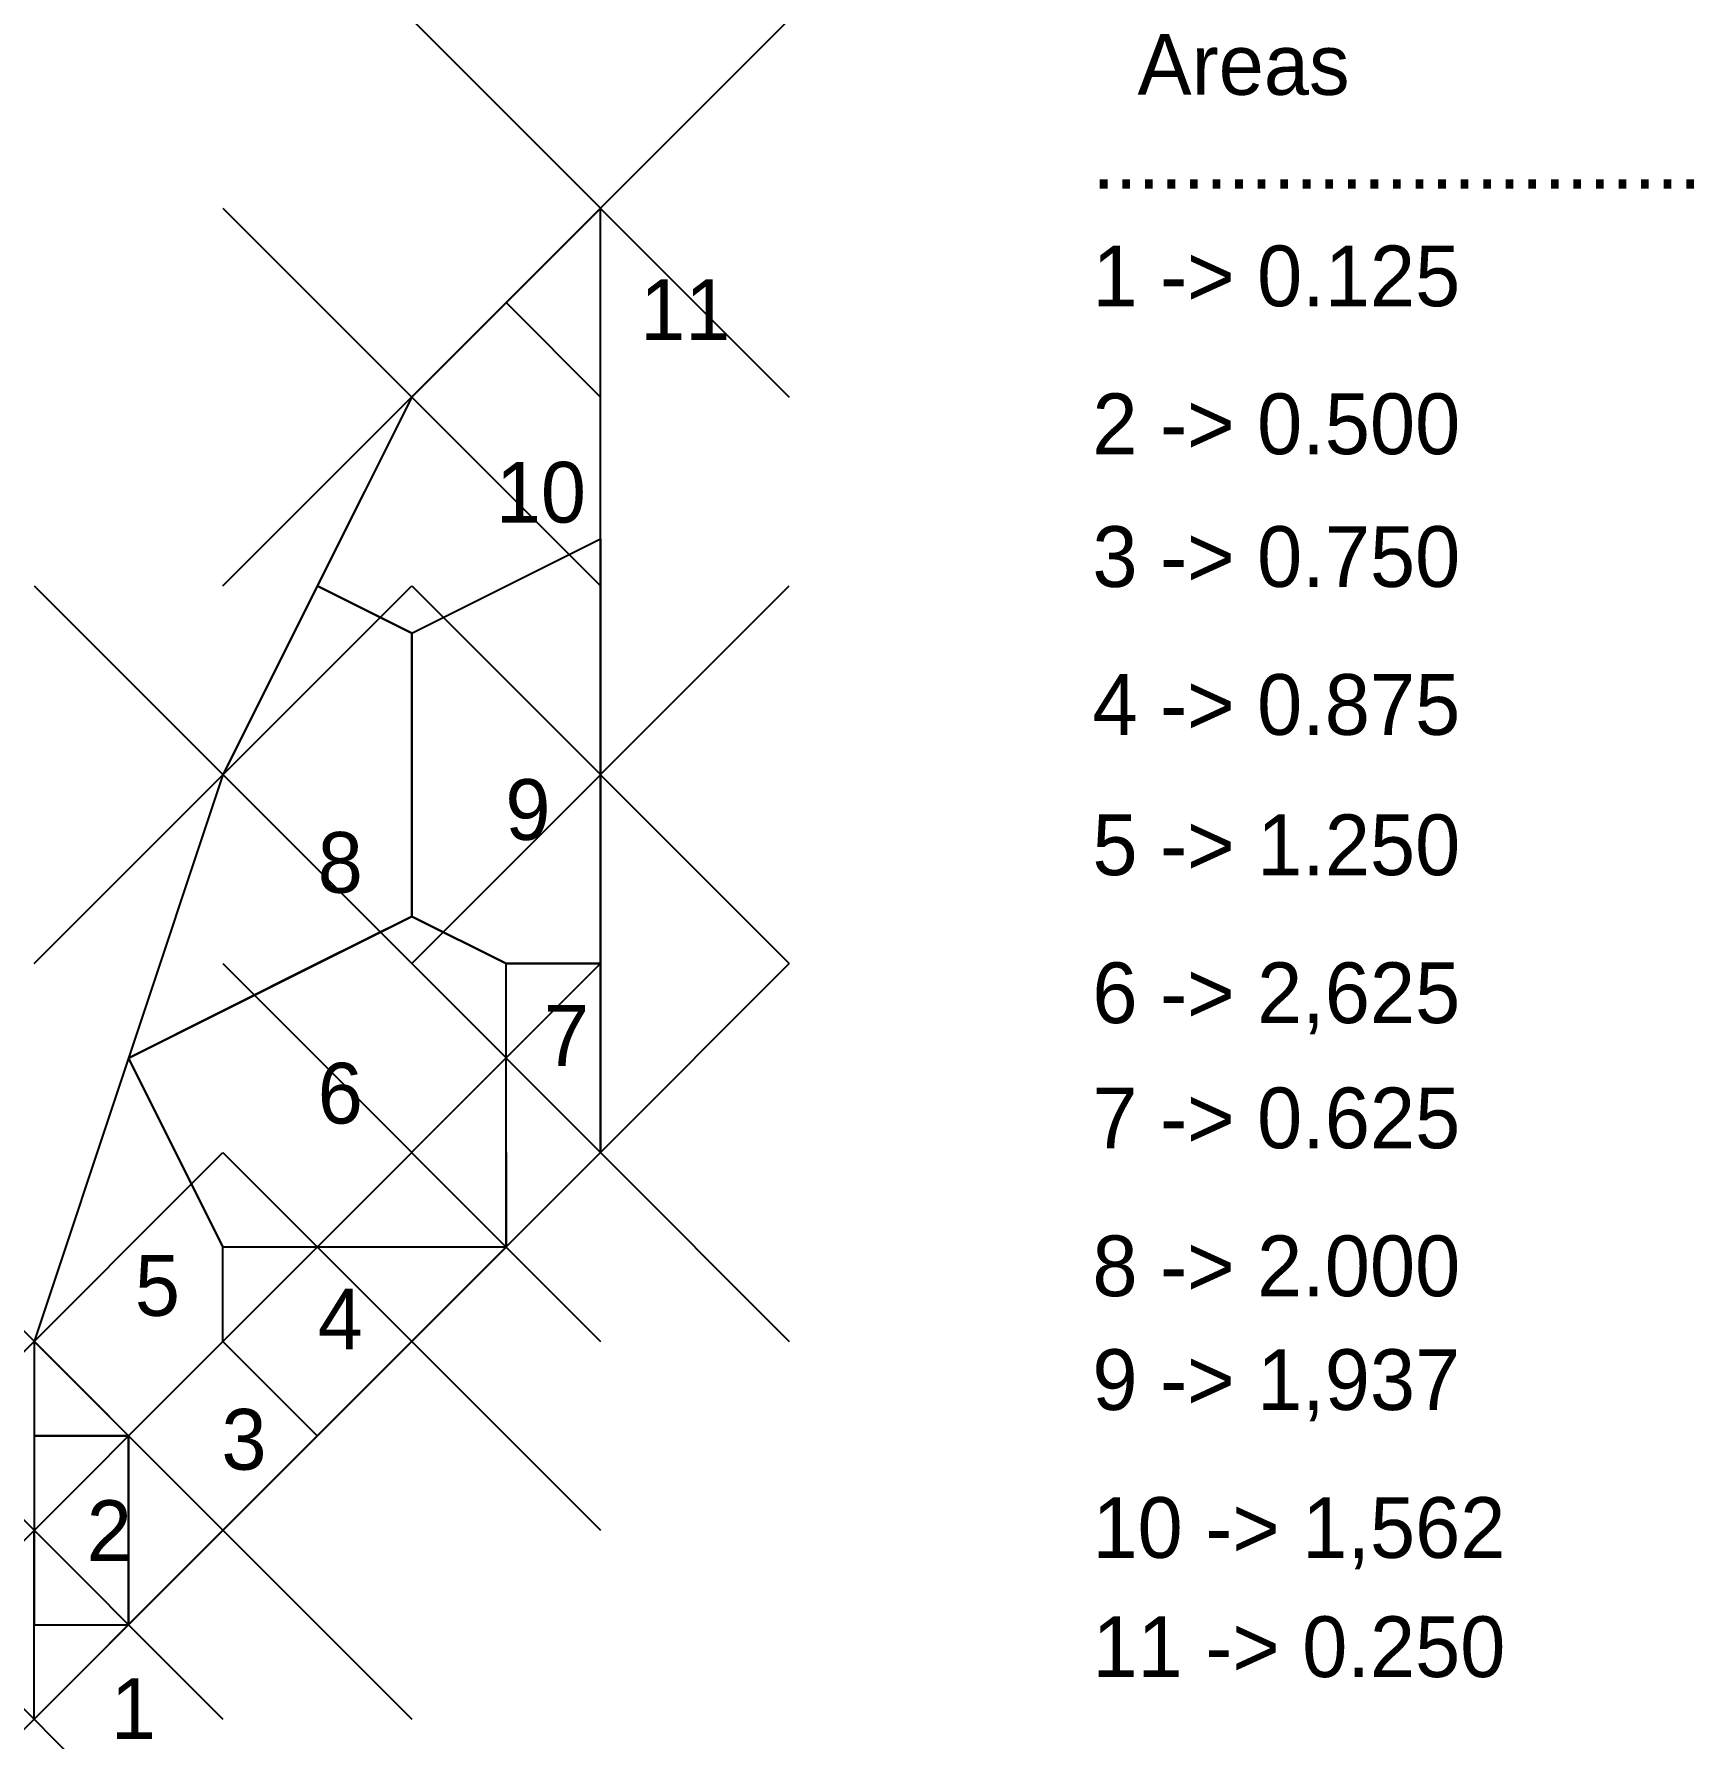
# Model space of a CAD drawing. Header units: millimetres. Extents: x 1 to 9.79, y 1.9 to 10.92.
import ezdxf

# ---------------------------------------------------------------- set-up
doc = ezdxf.new("R2010")
doc.units = ezdxf.units.MM
doc.header["$PDMODE"] = 3
doc.header["$PDSIZE"] = -1

msp = doc.modelspace()

# ---------------------------------------------------------------- linework, layer by layer
for p, q in [((4, 10), (3, 9)), ((4, 7), (4, 10)), ((4, 9), (3.5, 9.5)), ((3, 9), (2, 7)), ((3, 7.75), (4, 8.25)), ((3, 7.75), (2.5, 8)), ((3, 7.75), (3, 6.25)), ((2, 7), (1, 4)), ((4, 5), (4, 7)), ((3, 6.25), (2.5, 6)), ((3, 6.25), (3.5, 6)), ((2.5, 6), (1.5, 5.5)), ((3.5, 5), (3.5, 6)), ((4, 6), (3.5, 6)), ((1.5, 5.5), (2, 4.5)), ((3, 4), (4, 5)), ((3.5, 5), (3.5, 4.5)), ((2, 4), (2, 4.5)), ((2, 4.5), (3.5, 4.5)), ((1, 4), (1, 3)), ((2, 4), (1.5, 3.5)), ((2, 3), (3, 4)), ((2.5, 3.5), (2, 4)), ((1, 3.5), (1.5, 3.5)), ((1.5, 3.5), (1.5, 2.5)), ((1, 2), (2, 3)), ((1, 2), (1, 3)), ((1, 2.5), (1.5, 2.5)), ((1, 2), (1, 2.5)), ((1, 2.5), (1.5, 2.5)), ((1, 2), (1, 2.5)), ((1, 2.5), (1.5, 2.5)), ((1.5, 2.5), (1, 2))]:
    msp.add_line(p, q)
for points in [[(4, 10), (3.5, 9.5), (4, 9), (4, 10)], [(2.5, 8), (3, 7.75), (4, 8.25), (4, 9), (3.5, 9.5), (3, 9), (2.5, 8)], [(4, 6), (3.5, 6), (3, 6.25), (3, 7.75), (4, 8.25), (4, 6)], [(1.5, 5.5), (3, 6.25), (3, 7.75), (2.5, 8), (2, 7), (1.5, 5.5)], [(1.5, 5.5), (2, 4.5), (3.5, 4.5), (3.5, 6), (3, 6.25), (1.5, 5.5)], [(3.5, 4.5), (3.5, 6), (4, 6), (4, 5), (3.5, 4.5)], [(1, 3.5), (1.5, 3.5), (2, 4), (2, 4.5), (1.5, 5.5), (1, 4), (1, 3.5)], [(2.5, 3.5), (2, 4), (2, 4.5), (3.5, 4.5), (2.5, 3.5)], [(1.5, 2.5), (1.5, 3.5), (2, 4), (2.5, 3.5), (1.5, 2.5)], [(1, 2.5), (1.5, 2.5), (1.5, 3.5), (1, 3.5), (1, 2.5)], [(1, 2), (1, 2.5), (1.5, 2.5), (1, 2)]]:
    msp.add_lwpolyline(points)
for p in [(4, 10), (3, 9), (2, 7), (4, 7), (3, 5), (4, 5), (1, 4), (3, 4), (1, 3), (2, 3), (1, 2)]:
    msp.add_point(p)

# ---------------------------------------------------------------- texts
for s, height, p in [('  Areas', 0.32152, (6.6054, 10.6004)), ('...........................', 0.321518, (6.6054, 10.1029)), ('1 -> 0.125 ', 0.321518, (6.6054, 9.4809)), ('11', 0.32152, (4.2096, 9.3027)), ('2 -> 0.500 ', 0.321518, (6.6054, 8.6977)), ('10', 0.32152, (3.4451, 8.3354)), ('3 -> 0.750 ', 0.321518, (6.6054, 7.9948)), ('4 -> 0.875 ', 0.321518, (6.6054, 7.2115)), ('9', 0.3215, (3.496, 6.6554)), ('5 -> 1.250 ', 0.321518, (6.6054, 6.4685)), ('8', 0.3215, (2.5021, 6.3754)), ('6 -> 2,625 ', 0.321518, (6.6054, 5.6852)), ('7', 0.3215, (3.6999, 5.459)), ('6', 0.3215, (2.5021, 5.1535)), ('7 -> 0.625 ', 0.321518, (6.6054, 5.0225)), ('8 -> 2.000 ', 0.321518, (6.6054, 4.2392)), ('5', 0.3215, (1.5336, 4.1353)), ('4', 0.3215, (2.5021, 3.9571)), ('9 -> 1,937 ', 0.321518, (6.6054, 3.6367)), ('3', 0.3215, (1.9923, 3.3207)), ('2', 0.3215, (1.2787, 2.8371)), ('10 -> 1,562 ', 0.321518, (6.6054, 2.8535)), ('11 -> 0.250 ', 0.321518, (6.6054, 2.2226)), ('1', 0.3215, (1.4062, 1.8952))]:
    msp.add_text(s, height=height).set_placement(p)

doc.saveas('drawing.dxf')
